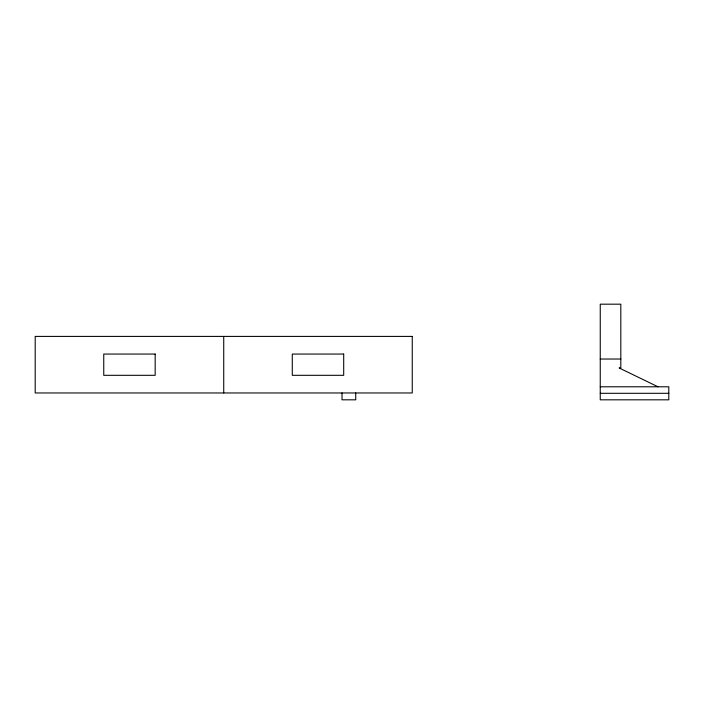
<?xml version="1.0" encoding="UTF-8"?>
<svg xmlns="http://www.w3.org/2000/svg" width="704" height="704" viewBox="0 0 704 704"><rect width="100%" height="100%" fill="white"/><g stroke="black" fill="none" stroke-linecap="round" stroke-linejoin="round"><path stroke-width="1.06" d="M600.248 359.031L620.814 359.031M600.248 386.795L668.8 386.795L668.8 399.819L600.248 399.819L600.248 304.181L620.814 304.181L620.814 367.937L619.098 367.937L657.994 386.795M600.248 393.307L668.8 393.307M355.731 392.964L355.731 399.819L342.021 399.819L342.021 392.964M223.731 336.406L223.731 392.964M412.254 336.406L35.2 336.406L35.2 392.964L412.254 392.964L412.254 336.406M155.17 354.059L103.752 354.059L103.752 375.311L155.17 375.311L155.17 354.059M343.702 354.059L292.283 354.059L292.283 375.311L343.702 375.311L343.702 354.059"/></g></svg>
